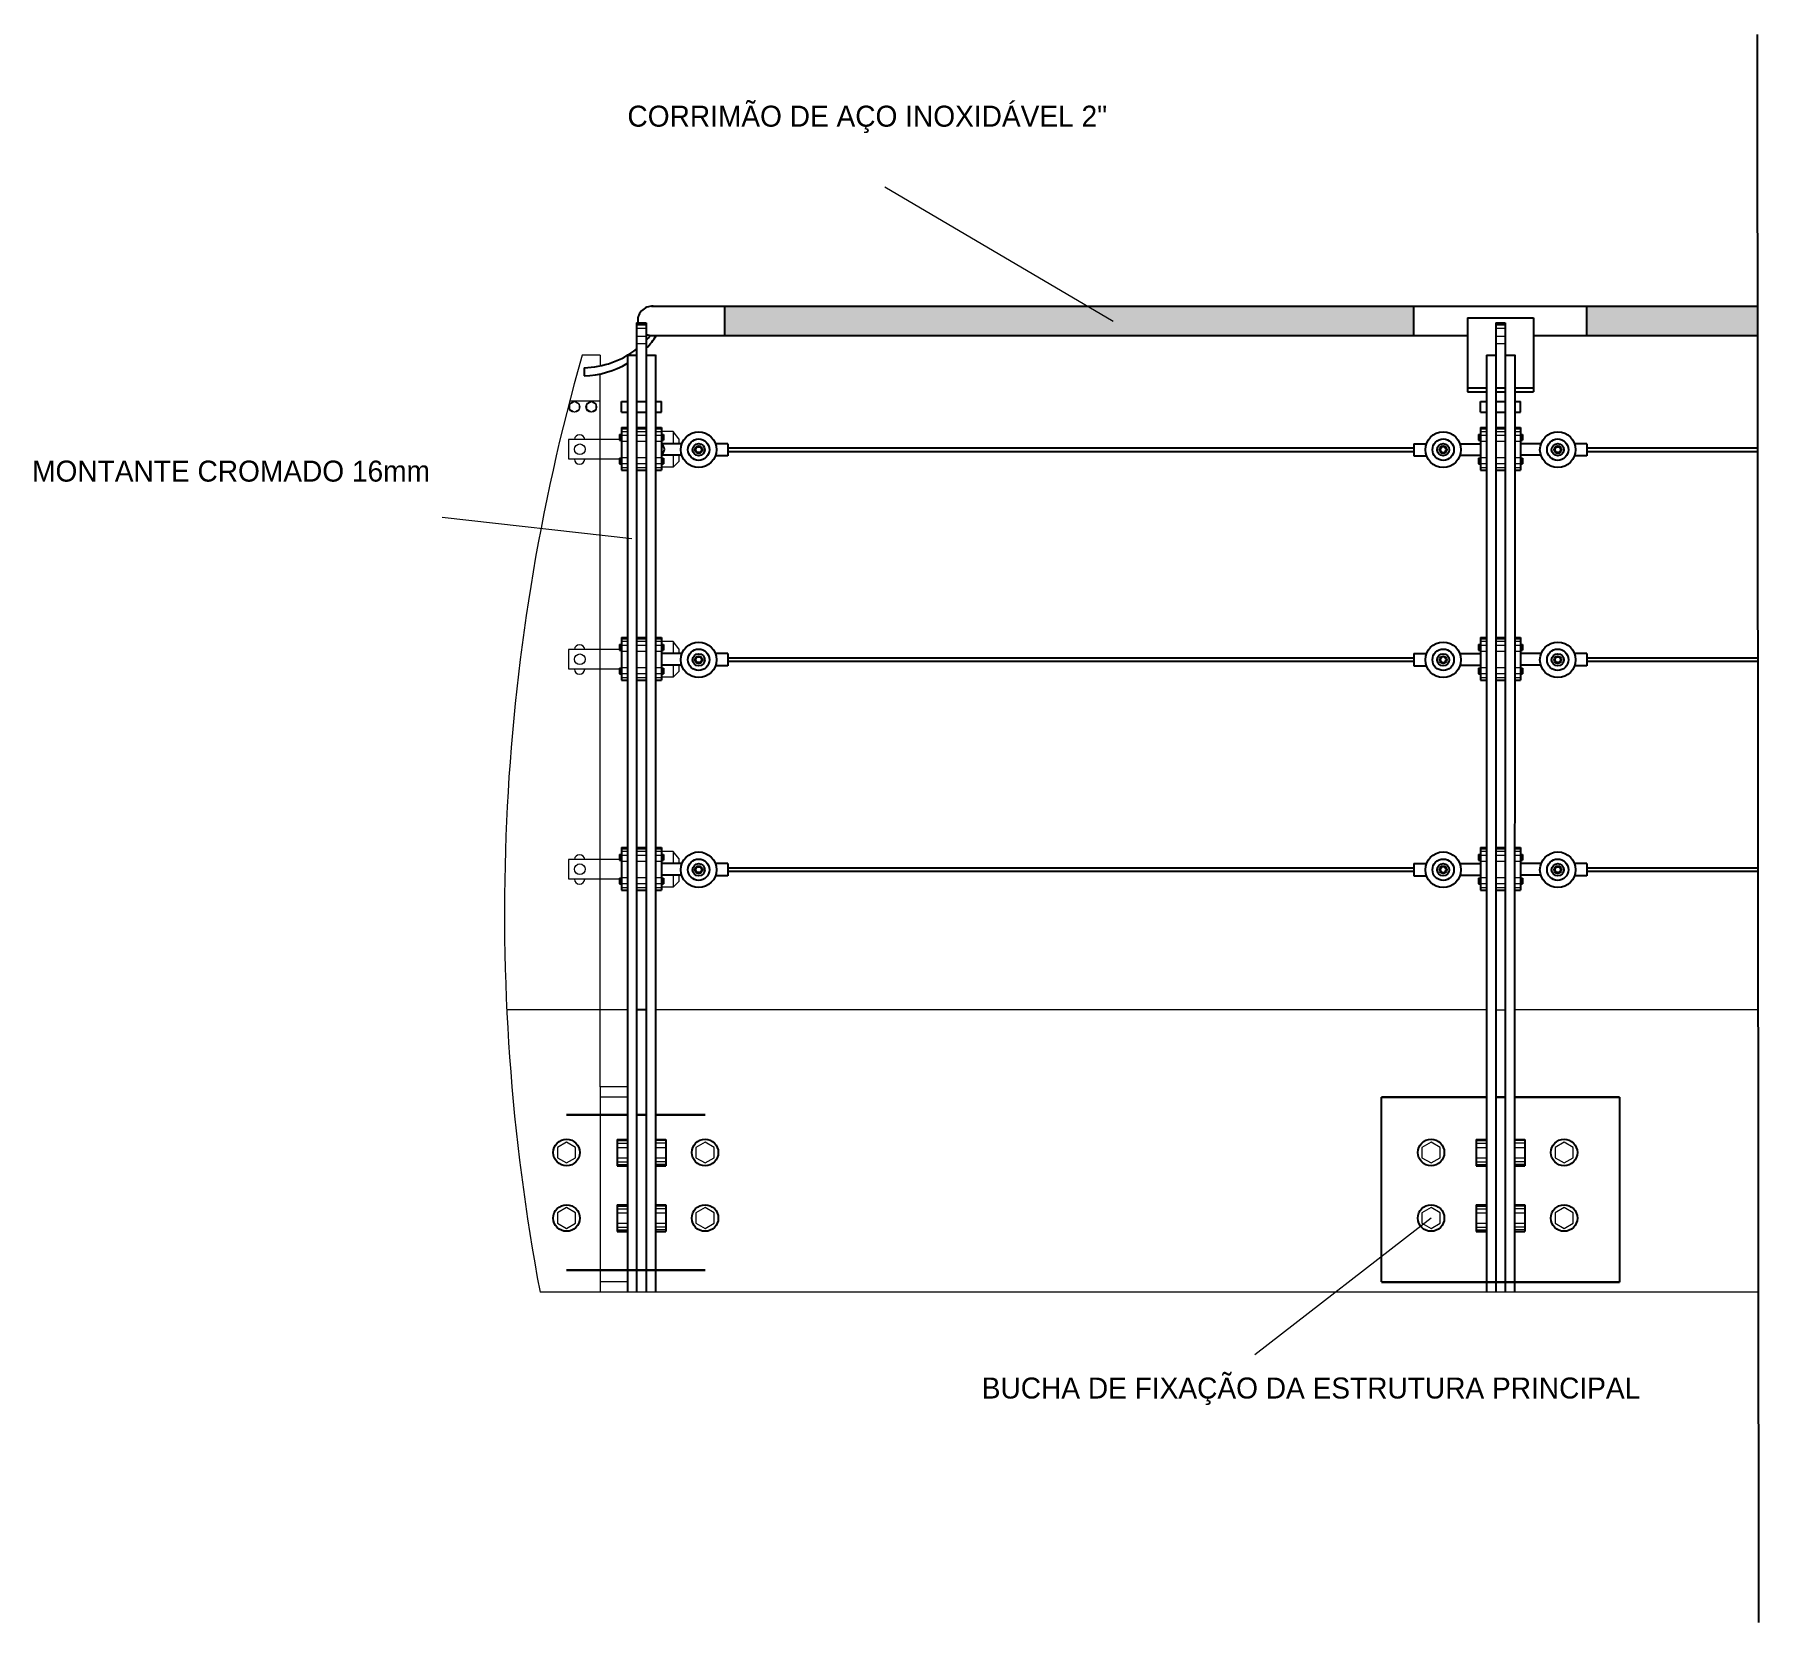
# Model space of a CAD drawing. Header units: millimetres. Extents: x 908.4 to 963.4, y 274.9 to 316.3.
# Drawn here: x 937.935 to 938.943, y 284.231 to 285.16 of the extents above; entities that cross this region are included whole.
import ezdxf

# ---------------------------------------------------------------- set-up
doc = ezdxf.new("R2010")
doc.units = ezdxf.units.MM
doc.header["$LTSCALE"] = 10
doc.layers.add('ESCALERA', color=90, linetype='Continuous')
doc.layers.add('PN-03', color=180, linetype='Continuous', lineweight=30)
doc.layers.add('TEXTOS', color=90, linetype='Continuous', lineweight=9)
doc.styles.add('FER2', font='', dxfattribs={"height": 1.5})
doc.styles.get('FER2').set_extended_font_data('Dauphin')

msp = doc.modelspace()

# ---------------------------------------------------------------- hatches: boundary and pattern name
at = {"layer": 'ESCALERA'}
h = msp.add_hatch(color=256, dxfattribs=at)
h.paths.add_polyline_path([(938.7415, 285.0007), (938.3384, 285.0007), (938.3384, 284.9836), (938.7415, 284.9836)])
h.paths.add_polyline_path([(938.8427, 285.0007), (938.8427, 284.9836), (938.9424, 284.9836), (938.9423, 285.0007)])

# ---------------------------------------------------------------- linework, layer by layer
for p, q in [((938.9422, 285.1596), (938.943, 284.2308)), ((938.2955, 285.0007), (938.9423, 285.0007)), ((938.3384, 284.9835), (938.3384, 285.0007)), ((938.7415, 284.9836), (938.7415, 285.0007)), ((938.8427, 284.9836), (938.8427, 285.0007)), ((938.2869, 284.9909), (938.2869, 284.4241)), ((938.2869, 284.9909), (938.2925, 284.9909)), ((938.2925, 284.9909), (938.2925, 284.4241)), ((938.7728, 284.994), (938.7728, 284.9506)), ((938.7728, 284.994), (938.8114, 284.994)), ((938.7893, 284.9909), (938.7893, 284.4241)), ((938.7893, 284.9909), (938.7949, 284.9909)), ((938.7949, 284.9909), (938.7949, 284.4241)), ((938.8114, 284.994), (938.8114, 284.9506)), ((938.2961, 284.9836), (938.7728, 284.9836)), ((938.8114, 284.9836), (938.9424, 284.9836)), ((938.2815, 284.9721), (938.2869, 284.9721)), ((938.2815, 284.9721), (938.2815, 284.4241)), ((938.2925, 284.9721), (938.2979, 284.9721)), ((938.2979, 284.9722), (938.2979, 284.4241)), ((938.7839, 284.9721), (938.7893, 284.9721)), ((938.7839, 284.9721), (938.7839, 284.4241)), ((938.7949, 284.9721), (938.8004, 284.9721)), ((938.8004, 284.9722), (938.8003, 284.4241)), ((938.2562, 284.9647), (938.2562, 284.96)), ((938.7728, 284.953), (938.7839, 284.953)), ((938.7728, 284.9506), (938.7839, 284.9506)), ((938.7893, 284.953), (938.7949, 284.953)), ((938.7893, 284.9506), (938.7949, 284.9506)), ((938.8004, 284.953), (938.8114, 284.953)), ((938.8004, 284.9506), (938.8114, 284.9506)), ((938.278, 284.9387), (938.278, 284.9449)), ((938.278, 284.9449), (938.2815, 284.9449)), ((938.278, 284.9387), (938.2815, 284.9387)), ((938.2869, 284.9449), (938.2925, 284.9449)), ((938.2869, 284.9387), (938.2925, 284.9387)), ((938.2979, 284.9449), (938.3014, 284.9449)), ((938.2979, 284.9387), (938.3014, 284.9387)), ((938.3014, 284.9387), (938.3014, 284.9449)), ((938.7804, 284.9387), (938.7804, 284.9449)), ((938.7804, 284.9449), (938.7839, 284.9449)), ((938.7804, 284.9387), (938.7839, 284.9387)), ((938.7893, 284.9449), (938.7949, 284.9449)), ((938.7893, 284.9387), (938.7949, 284.9387)), ((938.8004, 284.9449), (938.8038, 284.9449)), ((938.8004, 284.9387), (938.8038, 284.9387)), ((938.8038, 284.9387), (938.8038, 284.9449)), ((938.2769, 284.9257), (938.278, 284.9257)), ((938.2769, 284.9257), (938.2769, 284.9223)), ((938.278, 284.9298), (938.278, 284.9049)), ((938.278, 284.9298), (938.2815, 284.9298)), ((938.2869, 284.9298), (938.2925, 284.9298)), ((938.2979, 284.9298), (938.3014, 284.9298)), ((938.3014, 284.9298), (938.3014, 284.9049)), ((938.3014, 284.9257), (938.3026, 284.9257)), ((938.3026, 284.9257), (938.3026, 284.9223)), ((938.7793, 284.9257), (938.7804, 284.9257)), ((938.7793, 284.9257), (938.7793, 284.9223)), ((938.7804, 284.9298), (938.7804, 284.9049)), ((938.7804, 284.9298), (938.7839, 284.9298)), ((938.7893, 284.9298), (938.7949, 284.9298)), ((938.8004, 284.9298), (938.8038, 284.9298)), ((938.8038, 284.9298), (938.8038, 284.9049)), ((938.8038, 284.9257), (938.805, 284.9257)), ((938.805, 284.9257), (938.805, 284.9223)), ((938.2769, 284.9223), (938.278, 284.9223)), ((938.3014, 284.9223), (938.3026, 284.9223)), ((938.3134, 284.9203), (938.3014, 284.9203)), ((938.3403, 284.9203), (938.333, 284.9203)), ((938.3403, 284.9203), (938.3403, 284.9132)), ((938.3403, 284.9178), (938.7415, 284.9178)), ((938.3403, 284.9158), (938.7415, 284.9158)), ((938.7415, 284.9203), (938.7488, 284.9203)), ((938.7415, 284.9203), (938.7415, 284.9132)), ((938.7683, 284.9203), (938.7804, 284.9203)), ((938.7793, 284.9223), (938.7804, 284.9223)), ((938.8038, 284.9223), (938.805, 284.9223)), ((938.8159, 284.9203), (938.8038, 284.9203)), ((938.8427, 284.9203), (938.8354, 284.9203)), ((938.8427, 284.9203), (938.8427, 284.9132)), ((938.8427, 284.9178), (938.9424, 284.9178)), ((938.8427, 284.9158), (938.9424, 284.9158)), ((938.2769, 284.9118), (938.278, 284.9118)), ((938.2769, 284.9118), (938.2769, 284.9085)), ((938.2769, 284.9085), (938.278, 284.9085)), ((938.278, 284.9049), (938.2815, 284.9049)), ((938.2869, 284.9049), (938.2925, 284.9049)), ((938.2979, 284.9049), (938.3014, 284.9049)), ((938.3133, 284.9136), (938.3014, 284.9136)), ((938.3014, 284.9118), (938.3026, 284.9118)), ((938.3014, 284.9085), (938.3026, 284.9085)), ((938.3026, 284.9118), (938.3026, 284.9085)), ((938.3403, 284.9132), (938.333, 284.9132)), ((938.7415, 284.9132), (938.7488, 284.9132)), ((938.7685, 284.9136), (938.7804, 284.9136)), ((938.7793, 284.9118), (938.7804, 284.9118)), ((938.7793, 284.9118), (938.7793, 284.9085)), ((938.7793, 284.9085), (938.7804, 284.9085)), ((938.7804, 284.9049), (938.7839, 284.9049)), ((938.7893, 284.9049), (938.7949, 284.9049)), ((938.8004, 284.9049), (938.8038, 284.9049)), ((938.8157, 284.9136), (938.8038, 284.9136)), ((938.8038, 284.9118), (938.805, 284.9118)), ((938.8038, 284.9085), (938.805, 284.9085)), ((938.805, 284.9118), (938.805, 284.9085)), ((938.8427, 284.9132), (938.8354, 284.9132)), ((938.278, 284.807), (938.278, 284.782)), ((938.278, 284.807), (938.2815, 284.807)), ((938.2869, 284.807), (938.2925, 284.807)), ((938.2979, 284.807), (938.3014, 284.807)), ((938.3014, 284.807), (938.3014, 284.782)), ((938.7804, 284.807), (938.7804, 284.782)), ((938.7804, 284.807), (938.7839, 284.807)), ((938.7893, 284.807), (938.7949, 284.807)), ((938.8004, 284.807), (938.8038, 284.807)), ((938.8038, 284.807), (938.8038, 284.782)), ((938.2769, 284.8029), (938.278, 284.8029)), ((938.2769, 284.8029), (938.2769, 284.7995)), ((938.2769, 284.7995), (938.278, 284.7995)), ((938.3014, 284.8029), (938.3026, 284.8029)), ((938.3014, 284.7995), (938.3026, 284.7995)), ((938.3134, 284.7975), (938.3014, 284.7975)), ((938.3026, 284.8029), (938.3026, 284.7995)), ((938.3403, 284.7975), (938.333, 284.7975)), ((938.3403, 284.7975), (938.3403, 284.7904)), ((938.3403, 284.795), (938.7415, 284.795)), ((938.7415, 284.7975), (938.7488, 284.7975)), ((938.7415, 284.7975), (938.7415, 284.7904)), ((938.7683, 284.7975), (938.7804, 284.7975)), ((938.7793, 284.8029), (938.7804, 284.8029)), ((938.7793, 284.8029), (938.7793, 284.7995)), ((938.7793, 284.7995), (938.7804, 284.7995)), ((938.8038, 284.8029), (938.805, 284.8029)), ((938.8038, 284.7995), (938.805, 284.7995)), ((938.8159, 284.7975), (938.8038, 284.7975)), ((938.805, 284.8029), (938.805, 284.7995)), ((938.8427, 284.7975), (938.8354, 284.7975)), ((938.8427, 284.7975), (938.8427, 284.7904)), ((938.8427, 284.795), (938.9424, 284.795)), ((938.2769, 284.789), (938.278, 284.789)), ((938.2769, 284.789), (938.2769, 284.7857)), ((938.2769, 284.7857), (938.278, 284.7857)), ((938.3133, 284.7908), (938.3014, 284.7908)), ((938.3014, 284.789), (938.3026, 284.789)), ((938.3014, 284.7857), (938.3026, 284.7857)), ((938.3026, 284.789), (938.3026, 284.7857)), ((938.3403, 284.7904), (938.333, 284.7904)), ((938.3403, 284.793), (938.7415, 284.793)), ((938.7415, 284.7904), (938.7488, 284.7904)), ((938.7685, 284.7908), (938.7804, 284.7908)), ((938.7793, 284.789), (938.7804, 284.789)), ((938.7793, 284.789), (938.7793, 284.7857)), ((938.7793, 284.7857), (938.7804, 284.7857)), ((938.8157, 284.7908), (938.8038, 284.7908)), ((938.8038, 284.789), (938.805, 284.789)), ((938.8038, 284.7857), (938.805, 284.7857)), ((938.805, 284.789), (938.805, 284.7857)), ((938.8427, 284.7904), (938.8354, 284.7904)), ((938.8427, 284.793), (938.9424, 284.793)), ((938.278, 284.782), (938.2815, 284.782)), ((938.2869, 284.782), (938.2925, 284.782)), ((938.2979, 284.782), (938.3014, 284.782)), ((938.7804, 284.782), (938.7839, 284.782)), ((938.7893, 284.782), (938.7949, 284.782)), ((938.8004, 284.782), (938.8038, 284.782)), ((938.278, 284.6842), (938.278, 284.6592)), ((938.278, 284.6842), (938.2815, 284.6842)), ((938.2869, 284.6842), (938.2925, 284.6842)), ((938.2979, 284.6842), (938.3014, 284.6842)), ((938.3014, 284.6842), (938.3014, 284.6592)), ((938.7804, 284.6842), (938.7804, 284.6592)), ((938.7804, 284.6842), (938.7839, 284.6842)), ((938.7893, 284.6842), (938.7949, 284.6842)), ((938.8004, 284.6842), (938.8038, 284.6842)), ((938.8038, 284.6842), (938.8038, 284.6592)), ((938.2769, 284.6801), (938.278, 284.6801)), ((938.2769, 284.6801), (938.2769, 284.6767)), ((938.2769, 284.6767), (938.278, 284.6767)), ((938.3014, 284.6801), (938.3026, 284.6801)), ((938.3014, 284.6767), (938.3026, 284.6767)), ((938.3134, 284.6747), (938.3014, 284.6747)), ((938.3026, 284.6801), (938.3026, 284.6767)), ((938.3403, 284.6747), (938.333, 284.6747)), ((938.3403, 284.6747), (938.3403, 284.6676)), ((938.7415, 284.6747), (938.7488, 284.6747)), ((938.7415, 284.6747), (938.7415, 284.6676)), ((938.7683, 284.6747), (938.7804, 284.6747)), ((938.7793, 284.6801), (938.7804, 284.6801)), ((938.7793, 284.6801), (938.7793, 284.6767)), ((938.7793, 284.6767), (938.7804, 284.6767)), ((938.8038, 284.6801), (938.805, 284.6801)), ((938.8038, 284.6767), (938.805, 284.6767)), ((938.8159, 284.6747), (938.8038, 284.6747)), ((938.805, 284.6801), (938.805, 284.6767)), ((938.8427, 284.6747), (938.8354, 284.6747)), ((938.8427, 284.6747), (938.8427, 284.6676)), ((938.2769, 284.6662), (938.278, 284.6662)), ((938.2769, 284.6662), (938.2769, 284.6629)), ((938.2769, 284.6629), (938.278, 284.6629)), ((938.3133, 284.668), (938.3014, 284.668)), ((938.3014, 284.6662), (938.3026, 284.6662)), ((938.3014, 284.6629), (938.3026, 284.6629)), ((938.3026, 284.6662), (938.3026, 284.6629)), ((938.3403, 284.6676), (938.333, 284.6676)), ((938.3403, 284.6722), (938.7415, 284.6722)), ((938.3403, 284.6702), (938.7415, 284.6702)), ((938.7415, 284.6676), (938.7488, 284.6676)), ((938.7685, 284.668), (938.7804, 284.668)), ((938.7793, 284.6662), (938.7804, 284.6662)), ((938.7793, 284.6662), (938.7793, 284.6629)), ((938.7793, 284.6629), (938.7804, 284.6629)), ((938.8157, 284.668), (938.8038, 284.668)), ((938.8038, 284.6662), (938.805, 284.6662)), ((938.8038, 284.6629), (938.805, 284.6629)), ((938.805, 284.6662), (938.805, 284.6629)), ((938.8427, 284.6676), (938.8354, 284.6676)), ((938.8427, 284.6722), (938.9424, 284.6722)), ((938.8427, 284.6702), (938.9424, 284.6702)), ((938.278, 284.6592), (938.2815, 284.6592)), ((938.2869, 284.6592), (938.2925, 284.6592)), ((938.2979, 284.6592), (938.3014, 284.6592)), ((938.7804, 284.6592), (938.7839, 284.6592)), ((938.7893, 284.6592), (938.7949, 284.6592)), ((938.8004, 284.6592), (938.8038, 284.6592)), ((938.2925, 284.5892), (938.2869, 284.5892)), ((938.7225, 284.43), (938.7225, 284.538)), ((938.8617, 284.538), (938.8617, 284.4299)), ((938.2755, 284.5134), (938.2755, 284.4979)), ((938.2755, 284.5134), (938.2815, 284.5134)), ((938.2979, 284.5134), (938.304, 284.5134)), ((938.304, 284.5134), (938.304, 284.4979)), ((938.7779, 284.5134), (938.7779, 284.4979)), ((938.7779, 284.5134), (938.7839, 284.5134)), ((938.8003, 284.5134), (938.8064, 284.5134)), ((938.8064, 284.5134), (938.8064, 284.4979)), ((938.2755, 284.4979), (938.2815, 284.4979)), ((938.2979, 284.4979), (938.304, 284.4979)), ((938.7779, 284.4979), (938.7839, 284.4979)), ((938.8003, 284.4979), (938.8064, 284.4979)), ((938.2755, 284.4751), (938.2755, 284.4596)), ((938.2755, 284.4751), (938.2815, 284.4751)), ((938.2979, 284.4751), (938.304, 284.4751)), ((938.304, 284.4751), (938.304, 284.4596)), ((938.7779, 284.4751), (938.7779, 284.4596)), ((938.7779, 284.4751), (938.7839, 284.4751)), ((938.8003, 284.4751), (938.8064, 284.4751)), ((938.8064, 284.4751), (938.8064, 284.4596)), ((938.2755, 284.4596), (938.2815, 284.4596)), ((938.2979, 284.4596), (938.304, 284.4596)), ((938.7779, 284.4596), (938.7839, 284.4596)), ((938.8003, 284.4596), (938.8064, 284.4596))]:
    msp.add_line(p, q, dxfattribs=at)
for centre, radius in [((938.3232, 284.9168), 0.0104), ((938.7586, 284.9168), 0.0104), ((938.8256, 284.9168), 0.0104), ((938.3232, 284.9168), 0.00626), ((938.3232, 284.9168), 0.00357), ((938.3232, 284.9168), 0.00217), ((938.7586, 284.9168), 0.00626), ((938.7586, 284.9168), 0.00357), ((938.7586, 284.9168), 0.00217), ((938.8256, 284.9168), 0.00626), ((938.8256, 284.9168), 0.00357), ((938.8256, 284.9168), 0.00217), ((938.3232, 284.7939), 0.0104), ((938.7586, 284.7939), 0.0104), ((938.8256, 284.7939), 0.0104), ((938.3232, 284.7939), 0.00626), ((938.3232, 284.7939), 0.00357), ((938.3232, 284.7939), 0.00217), ((938.7586, 284.7939), 0.00626), ((938.7586, 284.7939), 0.00357), ((938.7586, 284.7939), 0.00217), ((938.8256, 284.7939), 0.00626), ((938.8256, 284.7939), 0.00357), ((938.8256, 284.7939), 0.00217), ((938.3232, 284.6711), 0.0104), ((938.3232, 284.6711), 0.00626), ((938.3232, 284.6711), 0.00357), ((938.3232, 284.6711), 0.00217), ((938.7586, 284.6711), 0.0104), ((938.7586, 284.6711), 0.00626), ((938.7586, 284.6711), 0.00357), ((938.7586, 284.6711), 0.00217), ((938.8256, 284.6711), 0.0104), ((938.8256, 284.6711), 0.00626), ((938.8256, 284.6711), 0.00357), ((938.8256, 284.6711), 0.00217), ((938.2459, 284.5057), 0.00776), ((938.3269, 284.5057), 0.00776), ((938.7515, 284.5057), 0.00776), ((938.8293, 284.5057), 0.00776), ((938.2459, 284.4674), 0.00776), ((938.3269, 284.4674), 0.00776), ((938.7515, 284.4674), 0.00776), ((938.8293, 284.4674), 0.00776)]:
    msp.add_circle(centre, radius, dxfattribs=at)
for centre, radius, start, end in [((938.2961, 284.9921), 0.00859, 86.5189, 188.3183), ((938.2549, 285.0167), 0.052, 271.4678, 308.0222), ((938.2961, 284.9921), 0.00859, 245.763, 270.0493), ((938.2549, 285.012), 0.052, 316.4154, 326.9748), ((938.2549, 285.0167), 0.052, 316.4154, 320.5582), ((938.2549, 285.012), 0.052, 271.4678, 300.7934), ((938.3, 284.917), 0.00312, 297.1596, 62.8368)]:
    msp.add_arc(centre, radius, start, end, dxfattribs=at)
at = {"layer": 'PN-03', "ltscale": 0.1}
for p, q in [((938.7225, 284.538), (938.7839, 284.538)), ((938.7893, 284.538), (938.7949, 284.538)), ((938.8003, 284.538), (938.8617, 284.538)), ((938.2459, 284.5278), (938.2815, 284.5278)), ((938.2869, 284.5278), (938.2925, 284.5278)), ((938.2979, 284.5278), (938.3269, 284.5278)), ((938.2459, 284.437), (938.3269, 284.437)), ((938.8617, 284.4299), (938.7225, 284.4299))]:
    msp.add_line(p, q, dxfattribs=at)
at = {"layer": 'TEXTOS', "ltscale": 0.1}
for p, q in [((938.2869, 284.9906), (938.2925, 284.9906)), ((938.2869, 284.9899), (938.2925, 284.9899)), ((938.2869, 284.9878), (938.2925, 284.9878)), ((938.7893, 284.9906), (938.7949, 284.9906)), ((938.7893, 284.9899), (938.7949, 284.9899)), ((938.7893, 284.9878), (938.7949, 284.9878)), ((938.2869, 284.9831), (938.2925, 284.9831)), ((938.2869, 284.9789), (938.2925, 284.9789)), ((938.7893, 284.9831), (938.7949, 284.9831)), ((938.7893, 284.9789), (938.7949, 284.9789)), ((938.2655, 284.9721), (938.255, 284.9721)), ((938.2655, 284.9721), (938.255, 284.9721)), ((938.2655, 284.9721), (938.2655, 284.9657)), ((938.2655, 284.5442), (938.2655, 284.961)), ((938.2655, 284.9451), (938.2476, 284.9451)), ((938.278, 284.929), (938.2815, 284.929)), ((938.278, 284.9275), (938.2815, 284.9275)), ((938.278, 284.9252), (938.2815, 284.9252)), ((938.2869, 284.929), (938.2925, 284.929)), ((938.2869, 284.9275), (938.2925, 284.9275)), ((938.2869, 284.9252), (938.2925, 284.9252)), ((938.2979, 284.929), (938.3014, 284.929)), ((938.2979, 284.9275), (938.3014, 284.9275)), ((938.2979, 284.9252), (938.3014, 284.9252)), ((938.3082, 284.9274), (938.3014, 284.9274)), ((938.3116, 284.9232), (938.3082, 284.9274)), ((938.3082, 284.9274), (938.3082, 284.9203)), ((938.7804, 284.929), (938.7839, 284.929)), ((938.7804, 284.9275), (938.7839, 284.9275)), ((938.7804, 284.9252), (938.7839, 284.9252)), ((938.7893, 284.929), (938.7949, 284.929)), ((938.7893, 284.9275), (938.7949, 284.9275)), ((938.7893, 284.9252), (938.7949, 284.9252)), ((938.8004, 284.929), (938.8038, 284.929)), ((938.8004, 284.9275), (938.8038, 284.9275)), ((938.8004, 284.9252), (938.8038, 284.9252)), ((938.2769, 284.9228), (938.247, 284.9228)), ((938.247, 284.9228), (938.247, 284.9115)), ((938.278, 284.9218), (938.2815, 284.9218)), ((938.2869, 284.9218), (938.2925, 284.9218)), ((938.2979, 284.9218), (938.3014, 284.9218)), ((938.3116, 284.9232), (938.3116, 284.9203)), ((938.7804, 284.9218), (938.7839, 284.9218)), ((938.7893, 284.9218), (938.7949, 284.9218)), ((938.8004, 284.9218), (938.8038, 284.9218)), ((938.247, 284.9115), (938.2769, 284.9115)), ((938.278, 284.9122), (938.2815, 284.9122)), ((938.278, 284.9087), (938.2815, 284.9087)), ((938.278, 284.9064), (938.2815, 284.9064)), ((938.278, 284.905), (938.2815, 284.905)), ((938.2869, 284.9122), (938.2925, 284.9122)), ((938.2869, 284.9087), (938.2925, 284.9087)), ((938.2869, 284.9064), (938.2925, 284.9064)), ((938.2869, 284.905), (938.2925, 284.905)), ((938.2979, 284.9122), (938.3014, 284.9122)), ((938.2979, 284.9087), (938.3014, 284.9087)), ((938.2979, 284.9064), (938.3014, 284.9064)), ((938.2979, 284.905), (938.3014, 284.905)), ((938.3082, 284.9066), (938.3014, 284.9066)), ((938.3082, 284.9136), (938.3082, 284.9066)), ((938.3082, 284.9066), (938.3116, 284.9098)), ((938.3116, 284.9136), (938.3116, 284.9098)), ((938.7804, 284.9122), (938.7839, 284.9122)), ((938.7804, 284.9087), (938.7839, 284.9087)), ((938.7804, 284.9064), (938.7839, 284.9064)), ((938.7804, 284.905), (938.7839, 284.905)), ((938.7893, 284.9122), (938.7949, 284.9122)), ((938.7893, 284.9087), (938.7949, 284.9087)), ((938.7893, 284.9064), (938.7949, 284.9064)), ((938.7893, 284.905), (938.7949, 284.905)), ((938.8004, 284.9122), (938.8038, 284.9122)), ((938.8004, 284.9087), (938.8038, 284.9087)), ((938.8004, 284.9064), (938.8038, 284.9064)), ((938.8004, 284.905), (938.8038, 284.905)), ((938.1732, 284.8774), (938.284, 284.8648)), ((938.278, 284.8062), (938.2815, 284.8062)), ((938.278, 284.8047), (938.2815, 284.8047)), ((938.2869, 284.8062), (938.2925, 284.8062)), ((938.2869, 284.8047), (938.2925, 284.8047)), ((938.2979, 284.8062), (938.3014, 284.8062)), ((938.2979, 284.8047), (938.3014, 284.8047)), ((938.3082, 284.8046), (938.3014, 284.8046)), ((938.3116, 284.8004), (938.3082, 284.8046)), ((938.3082, 284.8046), (938.3082, 284.7975)), ((938.7804, 284.8062), (938.7839, 284.8062)), ((938.7804, 284.8047), (938.7839, 284.8047)), ((938.7893, 284.8062), (938.7949, 284.8062)), ((938.7893, 284.8047), (938.7949, 284.8047)), ((938.8004, 284.8062), (938.8038, 284.8062)), ((938.8004, 284.8047), (938.8038, 284.8047)), ((938.2769, 284.7999), (938.247, 284.7999)), ((938.247, 284.7999), (938.247, 284.7886)), ((938.278, 284.8024), (938.2815, 284.8024)), ((938.278, 284.7989), (938.2815, 284.7989)), ((938.2869, 284.8024), (938.2925, 284.8024)), ((938.2869, 284.7989), (938.2925, 284.7989)), ((938.2979, 284.8024), (938.3014, 284.8024)), ((938.2979, 284.7989), (938.3014, 284.7989)), ((938.3116, 284.8004), (938.3116, 284.7975)), ((938.7804, 284.8024), (938.7839, 284.8024)), ((938.7804, 284.7989), (938.7839, 284.7989)), ((938.7893, 284.8024), (938.7949, 284.8024)), ((938.7893, 284.7989), (938.7949, 284.7989)), ((938.8004, 284.8024), (938.8038, 284.8024)), ((938.8004, 284.7989), (938.8038, 284.7989)), ((938.247, 284.7886), (938.2769, 284.7886)), ((938.278, 284.7894), (938.2815, 284.7894)), ((938.278, 284.7859), (938.2815, 284.7859)), ((938.2869, 284.7894), (938.2925, 284.7894)), ((938.2869, 284.7859), (938.2925, 284.7859)), ((938.2979, 284.7894), (938.3014, 284.7894)), ((938.2979, 284.7859), (938.3014, 284.7859)), ((938.3082, 284.7838), (938.3014, 284.7838)), ((938.3082, 284.7908), (938.3082, 284.7838)), ((938.3082, 284.7838), (938.3116, 284.787)), ((938.3116, 284.7908), (938.3116, 284.787)), ((938.7804, 284.7894), (938.7839, 284.7894)), ((938.7804, 284.7859), (938.7839, 284.7859)), ((938.7893, 284.7894), (938.7949, 284.7894)), ((938.7893, 284.7859), (938.7949, 284.7859)), ((938.8004, 284.7894), (938.8038, 284.7894)), ((938.8004, 284.7859), (938.8038, 284.7859)), ((938.278, 284.7836), (938.2815, 284.7836)), ((938.278, 284.7822), (938.2815, 284.7822)), ((938.2869, 284.7836), (938.2925, 284.7836)), ((938.2869, 284.7822), (938.2925, 284.7822)), ((938.2979, 284.7836), (938.3014, 284.7836)), ((938.2979, 284.7822), (938.3014, 284.7822)), ((938.7804, 284.7836), (938.7839, 284.7836)), ((938.7804, 284.7822), (938.7839, 284.7822)), ((938.7893, 284.7836), (938.7949, 284.7836)), ((938.7893, 284.7822), (938.7949, 284.7822)), ((938.8004, 284.7836), (938.8038, 284.7836)), ((938.8004, 284.7822), (938.8038, 284.7822)), ((938.278, 284.6834), (938.2815, 284.6834)), ((938.2869, 284.6834), (938.2925, 284.6834)), ((938.2979, 284.6834), (938.3014, 284.6834)), ((938.7804, 284.6834), (938.7839, 284.6834)), ((938.7893, 284.6834), (938.7949, 284.6834)), ((938.8004, 284.6834), (938.8038, 284.6834)), ((938.2769, 284.6771), (938.247, 284.6771)), ((938.247, 284.6771), (938.247, 284.6658)), ((938.278, 284.6819), (938.2815, 284.6819)), ((938.278, 284.6796), (938.2815, 284.6796)), ((938.278, 284.6761), (938.2815, 284.6761)), ((938.2869, 284.6819), (938.2925, 284.6819)), ((938.2869, 284.6796), (938.2925, 284.6796)), ((938.2869, 284.6761), (938.2925, 284.6761)), ((938.2979, 284.6819), (938.3014, 284.6819)), ((938.2979, 284.6796), (938.3014, 284.6796)), ((938.2979, 284.6761), (938.3014, 284.6761)), ((938.3082, 284.6817), (938.3014, 284.6817)), ((938.3116, 284.6776), (938.3082, 284.6817)), ((938.3082, 284.6817), (938.3082, 284.6747)), ((938.3116, 284.6776), (938.3116, 284.6747)), ((938.7804, 284.6819), (938.7839, 284.6819)), ((938.7804, 284.6796), (938.7839, 284.6796)), ((938.7804, 284.6761), (938.7839, 284.6761)), ((938.7893, 284.6819), (938.7949, 284.6819)), ((938.7893, 284.6796), (938.7949, 284.6796)), ((938.7893, 284.6761), (938.7949, 284.6761)), ((938.8004, 284.6819), (938.8038, 284.6819)), ((938.8004, 284.6796), (938.8038, 284.6796)), ((938.8004, 284.6761), (938.8038, 284.6761)), ((938.247, 284.6658), (938.2769, 284.6658)), ((938.278, 284.6666), (938.2815, 284.6666)), ((938.278, 284.6631), (938.2815, 284.6631)), ((938.2869, 284.6666), (938.2925, 284.6666)), ((938.2869, 284.6631), (938.2925, 284.6631)), ((938.2979, 284.6666), (938.3014, 284.6666)), ((938.2979, 284.6631), (938.3014, 284.6631)), ((938.3082, 284.668), (938.3082, 284.661)), ((938.3082, 284.661), (938.3116, 284.6642)), ((938.3116, 284.668), (938.3116, 284.6642)), ((938.7804, 284.6666), (938.7839, 284.6666)), ((938.7804, 284.6631), (938.7839, 284.6631)), ((938.7893, 284.6666), (938.7949, 284.6666)), ((938.7893, 284.6631), (938.7949, 284.6631)), ((938.8004, 284.6666), (938.8038, 284.6666)), ((938.8004, 284.6631), (938.8038, 284.6631)), ((938.278, 284.6608), (938.2815, 284.6608)), ((938.278, 284.6593), (938.2815, 284.6593)), ((938.2869, 284.6608), (938.2925, 284.6608)), ((938.2869, 284.6593), (938.2925, 284.6593)), ((938.2979, 284.6608), (938.3014, 284.6608)), ((938.2979, 284.6593), (938.3014, 284.6593)), ((938.3082, 284.661), (938.3014, 284.661)), ((938.7804, 284.6608), (938.7839, 284.6608)), ((938.7804, 284.6593), (938.7839, 284.6593)), ((938.7893, 284.6608), (938.7949, 284.6608)), ((938.7893, 284.6593), (938.7949, 284.6593)), ((938.8004, 284.6608), (938.8038, 284.6608)), ((938.8004, 284.6593), (938.8038, 284.6593)), ((938.2655, 284.5892), (938.2109, 284.5892)), ((938.2815, 284.5892), (938.2655, 284.5892)), ((938.7839, 284.5892), (938.2979, 284.5892)), ((938.7893, 284.5892), (938.7949, 284.5892)), ((938.9427, 284.5892), (938.8003, 284.5892)), ((938.2815, 284.5442), (938.2655, 284.5442)), ((938.2655, 284.5442), (938.2655, 284.538)), ((938.2815, 284.538), (938.2655, 284.538)), ((938.2655, 284.538), (938.2655, 284.43)), ((938.2755, 284.5127), (938.2815, 284.5127)), ((938.3039, 284.5127), (938.2979, 284.5127)), ((938.7515, 284.5134), (938.7515, 284.5134)), ((938.7779, 284.5127), (938.7839, 284.5127)), ((938.8063, 284.5127), (938.8003, 284.5127)), ((938.2755, 284.5111), (938.2815, 284.5111)), ((938.2755, 284.5087), (938.2815, 284.5087)), ((938.2755, 284.5026), (938.2815, 284.5026)), ((938.3039, 284.5111), (938.2979, 284.5111)), ((938.2979, 284.5087), (938.304, 284.5087)), ((938.2979, 284.5026), (938.304, 284.5026)), ((938.7779, 284.5111), (938.7839, 284.5111)), ((938.7779, 284.5087), (938.7839, 284.5087)), ((938.7779, 284.5026), (938.7839, 284.5026)), ((938.8063, 284.5111), (938.8003, 284.5111)), ((938.8003, 284.5087), (938.8064, 284.5087)), ((938.8003, 284.5026), (938.8064, 284.5026)), ((938.2755, 284.5003), (938.2815, 284.5003)), ((938.2755, 284.4987), (938.2815, 284.4987)), ((938.3039, 284.5003), (938.2979, 284.5003)), ((938.3039, 284.4987), (938.2979, 284.4987)), ((938.7779, 284.5003), (938.7839, 284.5003)), ((938.7779, 284.4987), (938.7839, 284.4987)), ((938.8063, 284.5003), (938.8003, 284.5003)), ((938.8063, 284.4987), (938.8003, 284.4987)), ((938.8293, 284.4979), (938.8293, 284.4979)), ((938.2755, 284.4744), (938.2815, 284.4744)), ((938.2755, 284.4728), (938.2815, 284.4728)), ((938.3039, 284.4744), (938.2979, 284.4744)), ((938.3039, 284.4728), (938.2979, 284.4728)), ((938.7779, 284.4744), (938.7839, 284.4744)), ((938.7779, 284.4728), (938.7839, 284.4728)), ((938.8063, 284.4744), (938.8003, 284.4744)), ((938.8063, 284.4728), (938.8003, 284.4728)), ((938.2755, 284.4705), (938.2815, 284.4705)), ((938.2755, 284.4643), (938.2815, 284.4643)), ((938.2755, 284.462), (938.2815, 284.462)), ((938.2979, 284.4705), (938.304, 284.4705)), ((938.2979, 284.4643), (938.304, 284.4643)), ((938.3039, 284.462), (938.2979, 284.462)), ((938.7515, 284.4674), (938.6485, 284.3874)), ((938.7779, 284.4705), (938.7839, 284.4705)), ((938.7779, 284.4643), (938.7839, 284.4643)), ((938.7779, 284.462), (938.7839, 284.462)), ((938.8003, 284.4705), (938.8064, 284.4705)), ((938.8003, 284.4643), (938.8064, 284.4643)), ((938.8063, 284.462), (938.8003, 284.462)), ((938.2755, 284.4604), (938.2815, 284.4604)), ((938.3039, 284.4604), (938.2979, 284.4604)), ((938.7779, 284.4604), (938.7839, 284.4604)), ((938.8063, 284.4604), (938.8003, 284.4604)), ((938.2655, 284.4241), (938.2304, 284.4241)), ((938.2815, 284.43), (938.2655, 284.43)), ((938.2655, 284.43), (938.2655, 284.4241)), ((938.9428, 284.4241), (938.2655, 284.4241))]:
    msp.add_line(p, q, dxfattribs=at)
msp.add_lwpolyline([(938.5656, 284.9917), (938.4321, 285.0703)], dxfattribs=at)
for points in [[(938.2505, 284.9449), (938.2532, 284.9434), (938.2532, 284.9402), (938.2505, 284.9387), (938.2478, 284.9402), (938.2478, 284.9434)], [(938.2604, 284.9449), (938.2631, 284.9434), (938.2631, 284.9402), (938.2604, 284.9387), (938.2577, 284.9402), (938.2577, 284.9434)], [(938.3249, 284.9168), (938.324, 284.9153), (938.3224, 284.9153), (938.3215, 284.9168), (938.3224, 284.9182), (938.324, 284.9182)], [(938.7569, 284.9168), (938.7578, 284.9153), (938.7594, 284.9153), (938.7602, 284.9168), (938.7594, 284.9182), (938.7578, 284.9182)], [(938.8273, 284.9168), (938.8264, 284.9153), (938.8248, 284.9153), (938.824, 284.9168), (938.8248, 284.9182), (938.8264, 284.9182)], [(938.3249, 284.7939), (938.324, 284.7925), (938.3224, 284.7925), (938.3215, 284.7939), (938.3224, 284.7954), (938.324, 284.7954)], [(938.7569, 284.7939), (938.7578, 284.7925), (938.7594, 284.7925), (938.7602, 284.7939), (938.7594, 284.7954), (938.7578, 284.7954)], [(938.8273, 284.7939), (938.8264, 284.7925), (938.8248, 284.7925), (938.824, 284.7939), (938.8248, 284.7954), (938.8264, 284.7954)], [(938.3249, 284.6711), (938.324, 284.6697), (938.3224, 284.6697), (938.3215, 284.6711), (938.3224, 284.6726), (938.324, 284.6726)], [(938.7569, 284.6711), (938.7578, 284.6697), (938.7594, 284.6697), (938.7602, 284.6711), (938.7594, 284.6726), (938.7578, 284.6726)], [(938.8273, 284.6711), (938.8264, 284.6697), (938.8248, 284.6697), (938.824, 284.6711), (938.8248, 284.6726), (938.8264, 284.6726)], [(938.2459, 284.4996), (938.2512, 284.5026), (938.2512, 284.5087), (938.2459, 284.5118), (938.2406, 284.5087), (938.2406, 284.5026)], [(938.3269, 284.4996), (938.3322, 284.5026), (938.3322, 284.5087), (938.3269, 284.5118), (938.3216, 284.5087), (938.3216, 284.5026)], [(938.7515, 284.4996), (938.7568, 284.5026), (938.7568, 284.5087), (938.7515, 284.5118), (938.7462, 284.5087), (938.7462, 284.5026)], [(938.8293, 284.4996), (938.8346, 284.5026), (938.8346, 284.5087), (938.8293, 284.5118), (938.824, 284.5087), (938.824, 284.5026)], [(938.2459, 284.4613), (938.2512, 284.4643), (938.2512, 284.4705), (938.2459, 284.4735), (938.2406, 284.4705), (938.2406, 284.4643)], [(938.3269, 284.4613), (938.3322, 284.4643), (938.3322, 284.4705), (938.3269, 284.4735), (938.3216, 284.4705), (938.3216, 284.4643)], [(938.7515, 284.4613), (938.7568, 284.4643), (938.7568, 284.4705), (938.7515, 284.4735), (938.7462, 284.4705), (938.7462, 284.4643)], [(938.8293, 284.4613), (938.8346, 284.4643), (938.8346, 284.4705), (938.8293, 284.4735), (938.824, 284.4705), (938.824, 284.4643)]]:
    msp.add_lwpolyline(points, close=True, dxfattribs=at)
for centre in [(938.2505, 284.9418), (938.2604, 284.9418), (938.2537, 284.917), (938.2537, 284.7942), (938.2537, 284.6714)]:
    msp.add_circle(centre, 0.00312, dxfattribs=at)
for centre, radius, start, end in [((939.4032, 284.646), 1.1936, 164.1462, 190.7146), ((938.2535, 284.9225), 0.00302, 4.6152, 175.3848), ((938.2535, 284.9113), 0.00302, 180.7566, 359.2434), ((938.2535, 284.7997), 0.00302, 4.6152, 175.3848), ((938.2535, 284.7885), 0.00302, 180.7566, 359.2434), ((938.2535, 284.6769), 0.00302, 4.6152, 175.3848), ((938.2535, 284.6657), 0.00302, 180.7566, 359.2434)]:
    msp.add_arc(centre, radius, start, end, dxfattribs=at)

# ---------------------------------------------------------------- texts
at = {"layer": 'TEXTOS', "ltscale": 0.1, "char_height": 0.012282, "attachment_point": 2, "style": 'FER2'}
for s, insert, width in [('{\\fBankGothic Lt BT|b0|i0|c0|p34;CORRIMÃO DE AÇO INOXIDÁVEL 2"}', (938.4218, 285.118), 0.360262), ('{\\fBankGothic Lt BT|b0|i0|c0|p34;MONTANTE CROMADO 16mm}', (938.0497, 284.9104), 0.360262), ('{\\fBankGothic Lt BT|b0|i0|c0|p34;BUCHA DE FIXAÇÃO DA ESTRUTURA PRINCIPAL}', (938.6813, 284.3741), 0.413974)]:
    msp.add_mtext(s, dxfattribs=dict(at, insert=insert, width=width))

doc.saveas('drawing.dxf')
